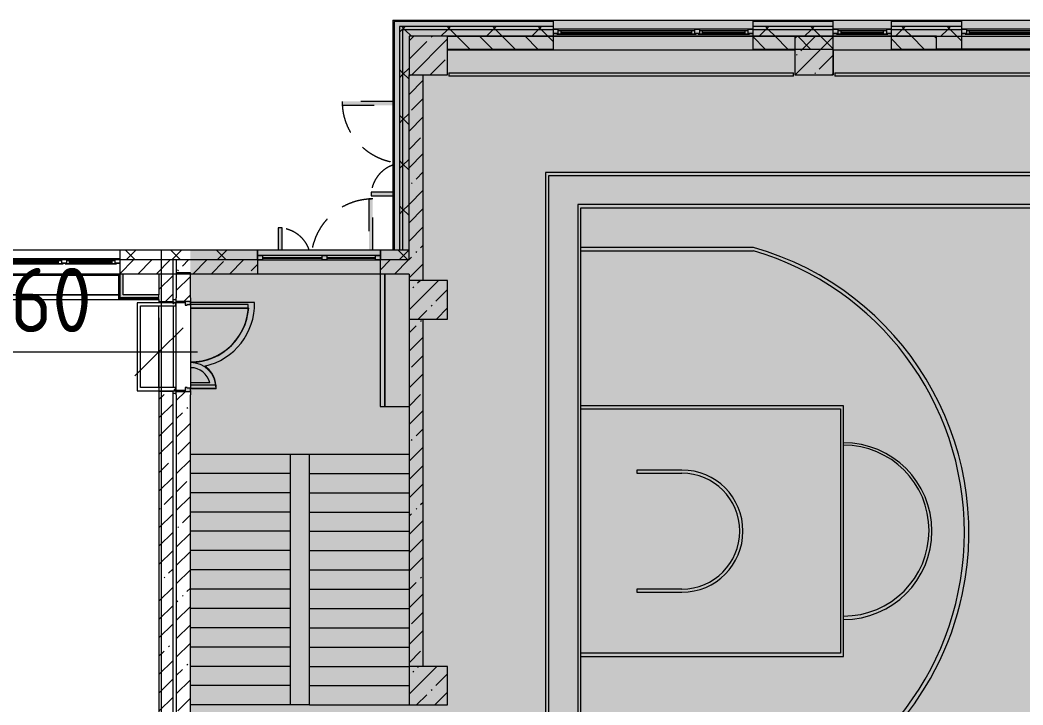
# Model space of a CAD drawing. Header units: millimetres. Extents: x -6228 to 201956, y -8553 to 30426.
# Drawn here: x 36109 to 51710, y 16700 to 27350 of the extents above; entities that cross this region are included whole.
import ezdxf

# ---------------------------------------------------------------- set-up
doc = ezdxf.new("R2010")
doc.units = ezdxf.units.MM
doc.linetypes.add('200_ШТРИХ__ш1_п0_6_', pattern=[800, 500, -300])
for name, color, linetype, lineweight in [('A-ANNO-DIMS', 7, 'Continuous', 9), ('A-ANNO-DIMS-500', 7, 'Continuous', 9), ('A-DETL-MBND-1', 7, '200_ШТРИХ__ш1_п0_6_', 9), ('A-GLAZ', 7, 'Continuous', 5), ('A-WALL', 7, 'Continuous', 5), ('A-WALL-1', 7, 'Continuous', 9), ('I-WALL', 7, 'Continuous', 5), ('S-COLS', 7, 'Continuous', 5), ('Оси', 7, 'Continuous', 9)]:
    doc.layers.add(name, color=color, linetype=linetype, lineweight=lineweight)
doc.layers.add('A-DETL-GENF-1', color=7, linetype='Continuous', lineweight=9, true_color=0xc0c0c0, transparency=0.4)
for name, color, linetype, lineweight, true_color in [('A-DOOR-2', 7, 'Continuous', 5, 0xe2e2e2), ('A-DOOR-3', 7, 'Continuous', 5, 0xb7b7b7), ('A-DOOR-FRAM-1', 7, 'Continuous', 5, 0xe2e2e2), ('A-DOOR-FRAM-2', 7, 'Continuous', 5, 0xaaaaaa), ('A-DOOR-FRAM-3', 7, 'Continuous', 5, 0xb7b7b7), ('A-FLOR-1', 7, 'Continuous', 5, 0xaaaaaa), ('A-FLOR-2', 7, 'Continuous', 5, 0xb7b7b7), ('A-GLAZ-1', 7, 'Continuous', 5, 0x737373), ('A-WALL-2', 7, 'Continuous', 9, 0x737373), ('A-WALL-3', 7, 'Continuous', 5, 0x737373), ('I-WALL-1', 7, 'Continuous', 5, 0xe7e7e7), ('I-WALL-2', 7, 'Continuous', 5, 0x737373), ('S-COLS-1', 7, 'Continuous', 5, 0x737373), ('S-STRS-1', 7, 'Continuous', 5, 0x737373)]:
    doc.layers.add(name, color=color, linetype=linetype, lineweight=lineweight, true_color=true_color)
doc.styles.add('ISOCPEUR', font='isocpeur.ttf', dxfattribs={"width": 0.9, "height": 1000})
doc.dimstyles.new('ISO-2_0_0_9К_Средний_округл2', dxfattribs={"dimscale": 304.8, "dimtxt": 995.981176, "dimasz": 2.46063, "dimexe": 1.968504, "dimexo": 0, "dimgap": 0, "dimtad": 1, "dimdec": 0, "dimrnd": 10, "dimzin": 0, "dimdsep": 46, "dimtxsty": 'ISOCPEUR', "dimblk1": 'OBLIQUE', "dimblk2": 'OBLIQUE', "dimsah": 1, "dimcen": 0.09, "dimdle": 1.968504, "dimazin": 0, "dimtfac": 1, "dimtdec": 4, "dimtix": 1, "dimtmove": 0, "dimatfit": 3, "dimfxl": 1, "dimtvp": 1, "dimtolj": 1, "dimtzin": 0, "dimarcsym": 2})
pattern_1 = [(45, (0, 0), (-285.123, 285.123), []), (45, (285.12, 0), (-285.123, 285.123), [504.031, -100.806, 16.764, -84.042])]
pattern_2 = [(45, (0, 0), (-353.5534, 353.5534), []), (135, (0, 0), (-353.5534, -353.5534), [])]
pattern_3 = [(45, (0, 0), (-530.33, 530.33), []), (135, (0, 0), (-530.33, -530.33), [])]

# ---------------------------------------------------------------- blocks, each defined once
blk = doc.blocks.new('BSC_Колонна _Прямоугольная - 600х600-V24-2_1_2_птичка копия 1')
at = {"layer": 'S-COLS'}
h = blk.add_hatch(dxfattribs=at)
h.set_pattern_fill('FP_38', color=256, style=0, pattern_type=2)
h.set_pattern_definition([(45, (-42460, -26800), (-285.123, 285.123), []), (45, (-42174.88, -26800), (-285.123, 285.123), [504.031, -100.806, 16.764, -84.042])])
h.paths.add_polyline_path([(-300, -300), (300, -300), (300, 300), (-300, 300), (-300, -38)])
at = {"layer": 'S-COLS-1'}
for p, q in [((300, 300), (-300, 300)), ((-300, 300), (-300, -300)), ((300, -300), (300, 300)), ((-300, -300), (300, -300))]:
    blk.add_line(p, q, dxfattribs=at)
blk = doc.blocks.new('BSC_Колонна _Прямоугольная - 600х600-V37-2_1_2_птичка копия 1')
at = {"layer": 'S-COLS'}
h = blk.add_hatch(dxfattribs=at)
h.set_pattern_fill('FP_50', color=256, style=0, pattern_type=2)
h.set_pattern_definition([(45, (-42460, -17000), (-285.123, 285.123), []), (45, (-42174.88, -17000), (-285.123, 285.123), [504.031, -100.806, 16.764, -84.042])])
h.paths.add_polyline_path([(-300, -300), (300, -300), (300, 300), (-300, 300)])
at = {"layer": 'S-COLS-1'}
for p, q in [((300, 300), (-300, 300)), ((-300, 300), (-300, -300)), ((300, -300), (300, 300)), ((-300, -300), (300, -300))]:
    blk.add_line(p, q, dxfattribs=at)
blk = doc.blocks.new('BSC_Колонна _Прямоугольная - 600х600-V38-2_1_2_птичка копия 1')
at = {"layer": 'S-COLS'}
h = blk.add_hatch(dxfattribs=at)
h.set_pattern_fill('FP_51', color=256, style=0, pattern_type=2)
h.set_pattern_definition([(45, (-42460, -23000), (-285.123, 285.123), []), (45, (-42174.88, -23000), (-285.123, 285.123), [504.031, -100.806, 16.764, -84.042])])
h.paths.add_polyline_path([(-300, -300), (300, -300), (300, 300), (-300, 300)])
at = {"layer": 'S-COLS-1'}
for p, q in [((300, 300), (-300, 300)), ((-300, 300), (-300, -300)), ((300, -300), (300, 300)), ((-300, -300), (300, -300))]:
    blk.add_line(p, q, dxfattribs=at)
blk = doc.blocks.new('120_Окно_СКБ_2Ст - 120_Окно_СКБ_2Ст 3100х2500 _мал_створка слева_ 2-19089248-2_1_2_птичка копия 1')
at = {"layer": 'A-GLAZ-1'}
for p, q in [((-1550, -75), (-1550, -5)), ((-1550, -5), (-1480, -5)), ((1550, -5), (-1550, -5)), ((-1480, -75), (-1550, -75)), ((-1550, -75), (-1500, -75)), ((-1480, -75), (-1500, -75)), ((-1500, -75), (-1500, -85)), ((-1500, -85), (670, -85)), ((670, -85), (-1500, -85)), ((-1480, -5), (-1480, -75)), ((650, -35), (-1480, -35)), ((-1480, -35), (-1480, -75)), ((-1430, -85), (-1430, -35)), ((-1430, -55), (600, -55)), ((600, -65), (-1430, -65)), ((600, -85), (600, -35)), ((650, -75), (650, -5)), ((650, -5), (720, -5)), ((650, -75), (650, -35)), ((720, -75), (650, -75)), ((670, -75), (650, -75)), ((670, -75), (700, -75)), ((670, -85), (670, -75)), ((720, -75), (700, -75)), ((700, -75), (700, -85)), ((700, -85), (1500, -85)), ((1500, -85), (700, -85)), ((720, -5), (720, -75)), ((1480, -35), (720, -35)), ((720, -35), (720, -75)), ((770, -85), (770, -35)), ((770, -55), (1430, -55)), ((1430, -65), (770, -65)), ((1430, -85), (1430, -35)), ((1480, -75), (1480, -5)), ((1480, -5), (1550, -5)), ((1480, -75), (1480, -35)), ((1550, -75), (1480, -75)), ((1500, -75), (1480, -75)), ((1500, -75), (1550, -75)), ((1500, -85), (1500, -75)), ((1550, -5), (1550, -75))]:
    blk.add_line(p, q, dxfattribs=at)
blk = doc.blocks.new('120_Окно_СКБ_1Ст - 120_Окно_СКБ_1Ст 900х2500_h_-19906774-2_1_2_птичка копия 1')
at = {"layer": 'A-GLAZ-1'}
for p, q in [((-450, -75), (-450, -5)), ((-450, -5), (-380, -5)), ((450, -5), (-450, -5)), ((-380, -75), (-450, -75)), ((-450, -75), (-400, -75)), ((-380, -75), (-400, -75)), ((-400, -75), (-400, -85)), ((-400, -85), (400, -85)), ((400, -85), (-400, -85)), ((-380, -5), (-380, -75)), ((380, -35), (-380, -35)), ((-380, -35), (-380, -75)), ((-330, -85), (-330, -35)), ((-330, -55), (330, -55)), ((330, -65), (-330, -65)), ((330, -85), (330, -35)), ((380, -75), (380, -5)), ((380, -5), (450, -5)), ((380, -75), (380, -35)), ((450, -75), (380, -75)), ((400, -75), (380, -75)), ((400, -75), (450, -75)), ((400, -85), (400, -75)), ((450, -5), (450, -75))]:
    blk.add_line(p, q, dxfattribs=at)
blk = doc.blocks.new('120_Окно_СКБ_2Ст - 120_Окно_СКБ_2Ст 3100х2500 _мал_створка слева_ 2-22446355-2_1_2_птичка копия 1')
at = {"layer": 'A-GLAZ'}
for p, q in [((-1550, -127), (-1550, -57)), ((-1550, -57), (-1480, -57)), ((1550, -57), (-1550, -57)), ((-1480, -127), (-1550, -127)), ((-1550, -127), (-1500, -127)), ((-1480, -127), (-1500, -127)), ((-1500, -127), (-1500, -137)), ((-1500, -137), (670, -137)), ((670, -137), (-1500, -137)), ((-1480, -57), (-1480, -127)), ((650, -87), (-1480, -87)), ((-1480, -87), (-1480, -127)), ((-1430, -137), (-1430, -87)), ((-1430, -107), (600, -107)), ((600, -117), (-1430, -117)), ((600, -137), (600, -87)), ((650, -127), (650, -57)), ((650, -57), (720, -57)), ((650, -127), (650, -87)), ((720, -127), (650, -127)), ((670, -127), (650, -127)), ((670, -127), (700, -127)), ((670, -137), (670, -127)), ((720, -127), (700, -127)), ((700, -127), (700, -137)), ((700, -137), (1500, -137)), ((1500, -137), (700, -137)), ((720, -57), (720, -127)), ((1480, -87), (720, -87)), ((720, -87), (720, -127)), ((770, -137), (770, -87)), ((770, -107), (1430, -107)), ((1430, -117), (770, -117)), ((1430, -137), (1430, -87)), ((1480, -127), (1480, -57)), ((1480, -57), (1550, -57)), ((1480, -127), (1480, -87)), ((1550, -127), (1480, -127)), ((1500, -127), (1480, -127)), ((1500, -127), (1550, -127)), ((1500, -137), (1500, -127)), ((1550, -57), (1550, -127))]:
    blk.add_line(p, q, dxfattribs=at)
blk = doc.blocks.new('120_Окно_СКБ_2Ст - 120_Окно_СКБ_2Ст 1900х2400 глухое-23537524-2_1_2_птичка копия 1')
at = {"layer": 'A-GLAZ-1'}
for p, q in [((-950, 5), (-950, 75)), ((-950, 75), (-880, 75)), ((950, 75), (-950, 75)), ((-880, 5), (-950, 5)), ((-950, 5), (950, 5)), ((-880, 75), (-880, 5)), ((-120, 45), (-880, 45)), ((-120, 35), (-880, 35)), ((-120, 5), (-120, 75)), ((-120, 75), (-50, 75)), ((-50, 5), (-120, 5)), ((-50, 75), (-50, 5)), ((880, 45), (-50, 45)), ((880, 35), (-50, 35)), ((880, 5), (880, 75)), ((880, 75), (950, 75)), ((950, 5), (880, 5)), ((950, 75), (950, 5))]:
    blk.add_line(p, q, dxfattribs=at)
blk = doc.blocks.new('110_Дверь_СКБ_2Ст_Наружная - ДН-1_л__ Двухстворчатая 1350 х3200 _ЛК_ в свету с верхним остеклением 2-22448815-2_1_2_птичка копия 1')
at = {"layer": 'A-DETL-MBND-1'}
for points in [[(755, 79), (755, 869), (695, 869), (695, 79)], [(-655, 79), (-655, 419), (-715, 419), (-715, 79)]]:
    blk.add_hatch(color=256, dxfattribs=at).paths.add_polyline_path(points)
for p, q in [((755, 869), (695, 869)), ((695, 869), (695, 79)), ((755, 79), (755, 869)), ((-715, 419), (-715, 79)), ((-655, 419), (-715, 419)), ((-655, 79), (-655, 419))]:
    blk.add_line(p, q, dxfattribs=at)
for centre, radius, start, end in [((755, -91), 960, 90, 169.7202), ((-715, -91), 510, 19.6305, 90)]:
    blk.add_arc(centre, radius, start, end, dxfattribs=at)
blk = doc.blocks.new('110_Дверь_СКБ_2Ст - Д-1 Лестничная клетка EIS60-V114-2_1_2_птичка копия 1')
at = {"layer": 'A-DOOR-2'}
for points in [[(-587.5, 575), (-587.5, 1010), (-637.5, 1010), (-637.5, 110), (-587.5, 110)], [(662.5, 510), (612.5, 510), (615.1, 110), (662.5, 110)], [(712.5, 30), (697.5, 30), (697.5, -110), (712.5, -110)]]:
    blk.add_hatch(color=256, dxfattribs=at).paths.add_polyline_path(points)
h = blk.add_hatch(color=256, dxfattribs=at)
h.paths.add_polyline_path([(712.5, 110), (662.5, 110), (662.5, 60), (652.5, 60), (652.5, 30), (712.5, 30)])
h.paths.add_polyline_path([(-627.5, 30), (-627.5, 60), (-637.5, 60), (-637.5, 110), (-687.5, 110), (-687.5, 30)])
at = {"layer": 'A-DOOR-FRAM-1'}
for points in [[(-672.5, 110), (-672.5, 118), (-742.5, 118), (-742.5, 110)], [(-672.5, 30), (-687.5, 30), (-687.5, -110), (-672.5, -110)], [(767.5, 110), (767.5, 118), (697.5, 118), (697.5, 110)], [(-672.5, -110), (-742.5, -110), (-742.5, -118), (-672.5, -118)], [(767.5, -118), (767.5, -110), (697.5, -110), (697.5, -118)]]:
    blk.add_hatch(color=256, dxfattribs=at).paths.add_polyline_path(points)
at = {"layer": 'A-DOOR-3'}
for p, q in [((-637.5, 1010), (-637.5, 110)), ((-587.5, 1010), (-637.5, 1010)), ((-587.5, 110), (-587.5, 1010)), ((662.5, 510), (612.5, 510)), ((612.5, 510), (612.5, 110)), ((662.5, 110), (662.5, 510)), ((-637.5, 110), (-587.5, 110)), ((612.5, 110), (662.5, 110))]:
    blk.add_line(p, q, dxfattribs=at)
for centre, radius, start, end in [((-637.5, 110), 900, 0, 90), ((662.5, 110), 400, 90, 180)]:
    blk.add_arc(centre, radius, start, end, dxfattribs=at)
at = {"layer": 'A-DOOR-FRAM-2'}
for p, q in [((-687.5, 110), (-687.5, 30)), ((-687.5, 30), (-627.5, 30)), ((-672.5, 30), (-687.5, 30)), ((-687.5, 30), (-687.5, -110)), ((-672.5, -110), (-672.5, 30)), ((-637.5, 60), (-637.5, 110)), ((-627.5, 60), (-637.5, 60)), ((-627.5, 30), (-627.5, 60)), ((662.5, 60), (652.5, 60)), ((652.5, 60), (652.5, 30)), ((652.5, 30), (712.5, 30)), ((662.5, 110), (662.5, 60)), ((712.5, 30), (697.5, 30)), ((697.5, 30), (697.5, -110)), ((712.5, 30), (712.5, 110)), ((712.5, -110), (712.5, 30)), ((-672.5, -110), (-742.5, -110)), ((-742.5, -110), (-742.5, -118)), ((-742.5, -118), (-672.5, -118)), ((-687.5, -110), (-672.5, -110)), ((-672.5, -118), (-672.5, -110)), ((697.5, -110), (712.5, -110)), ((767.5, -110), (697.5, -110)), ((697.5, -110), (697.5, -118)), ((697.5, -118), (767.5, -118)), ((767.5, -118), (767.5, -110))]:
    blk.add_line(p, q, dxfattribs=at)
at = {"layer": 'A-DOOR-FRAM-3'}
for p, q in [((-672.5, 118), (-742.5, 118)), ((-742.5, 118), (-742.5, 110)), ((-742.5, 110), (-672.5, 110)), ((-637.5, 110), (-687.5, 110)), ((-672.5, 110), (-672.5, 118)), ((712.5, 110), (662.5, 110)), ((767.5, 118), (697.5, 118)), ((697.5, 118), (697.5, 110)), ((697.5, 110), (767.5, 110)), ((767.5, 110), (767.5, 118))]:
    blk.add_line(p, q, dxfattribs=at)
blk = doc.blocks.new('110_Дверь_СКБ_2Ст_Наружная - ДН-1_л__ Двухстворчатая 1350 х3200 _ЛК_ в свету с верхним остеклением EI30-23529464-2_1_2_птичка копия 1')
at = {"layer": 'A-DETL-MBND-1'}
for points in [[(694.5, 915), (694.5, 125), (754.5, 125), (754.5, 915)], [(-715.5, 125), (-655.5, 125), (-655.5, 465), (-715.5, 465)]]:
    blk.add_hatch(color=256, dxfattribs=at).paths.add_polyline_path(points)
for p, q in [((754.5, 915), (694.5, 915)), ((694.5, 915), (694.5, 125)), ((754.5, 125), (754.5, 915)), ((-715.5, 465), (-715.5, 125)), ((-655.5, 465), (-715.5, 465)), ((-655.5, 125), (-655.5, 465))]:
    blk.add_line(p, q, dxfattribs=at)
for centre, radius, start, end in [((754.5, -45), 960, 90, 169.73704), ((-715.5, -45), 510, 19.59844, 90)]:
    blk.add_arc(centre, radius, start, end, dxfattribs=at)
blk = doc.blocks.new('Зашивка приборов отопления22 - Зашивка приборов отопления-33321747-2_1_2_птичка копия 1')
at = {"layer": 'A-WALL'}
for p, q in [((37288, 26888), (34188, 26888)), ((34188, 26567), (37268, 26567)), ((37268, 26567), (34188, 26567)), ((34188, 26492), (37268, 26492))]:
    blk.add_line(p, q, dxfattribs=at)
blk = doc.blocks.new('Зашивка приборов отопления28 - Зашивка приборов отопления-33322877-2_1_2_птичка копия 1')
at = {"layer": 'A-WALL-3'}
for p, q in [((75401, 486), (73341, 486)), ((73341, 486), (73341, 411)), ((73341, 411), (73341, 36)), ((75401, 411), (73341, 411)), ((73341, 411), (73341, 36)), ((73341, 411), (75401, 411))]:
    blk.add_line(p, q, dxfattribs=at)
blk = doc.blocks.new('DIMBLOCK1-2_1_2_птичка копия 1')
at = {"layer": 'A-ANNO-DIMS-500'}
for p, q in [((38270, 22721), (38270, 21591)), ((38270, 22191), (38270, 22721)), ((33610, 22600), (33610, 21591)), ((33610, 22191), (33610, 22600)), ((33010, 22191), (38870, 22191))]:
    blk.add_line(p, q, dxfattribs=at)
at = {"layer": 'A-ANNO-DIMS-500', "lineweight": 20}
for p, q in [((33610, 22191), (33985, 22566)), ((38270, 22191), (38645, 22566)), ((33610, 22191), (33235, 21816)), ((38270, 22191), (37895, 21816))]:
    blk.add_line(p, q, dxfattribs=at)
at = {"layer": 'A-ANNO-DIMS-500', "color": 0, "insert": (34628, 23497), "char_height": 1000, "width": 3148.83, "attachment_point": 1, "line_spacing_factor": 1.149209, "style": 'ISOCPEUR'}
blk.add_mtext('4660', dxfattribs=at)
blk = doc.blocks.new('_Oblique')
at = {"color": 0, "linetype": 'ByBlock', "lineweight": -2}
blk.add_line((-0.5, -0.5), (0.5, 0.5), dxfattribs=at)

msp = doc.modelspace()

# ---------------------------------------------------------------- hatches: boundary and pattern name
at = {"layer": 'A-DETL-GENF-1'}
msp.add_hatch(color=256, dxfattribs=at).paths.add_polyline_path([(75860, -280), (75860, 3300), (84860, 3300), (84860, 27350), (41910, 27350), (41910, 23778), (38760, 23778), (38760, -280), (75659.7, -280)])
at = {"layer": 'A-WALL'}
h = msp.add_hatch(dxfattribs=at)
h.set_pattern_fill('FP_20', color=256, style=0, pattern_type=2)
h.set_pattern_definition(pattern_2)
h.paths.add_polyline_path([(80864.6, 27200), (84860, 27200), (84860, 27250), (80350, 27250), (80350, 27200), (80430.9, 27200)])
h.paths.add_polyline_path([(76527.2, 27200), (77850, 27200), (77850, 27250), (76340, 27250), (76340, 27200)])
h.paths.add_polyline_path([(67852.2, 27200), (67960, 27200), (67960, 27250), (66160, 27250), (66160, 27200), (66984.7, 27200)])
h.paths.add_polyline_path([(68860, 27200), (74240, 27200), (74240, 27250), (68860, 27250)])
h.paths.add_polyline_path([(64180, 27200), (65260, 27200), (65260, 27250), (64180, 27250)])
h.paths.add_polyline_path([(54839.8, 27200), (55009.9, 27200), (55009.9, 27250), (53860.2, 27250), (53860.2, 27200), (53972.4, 27200)])
h.paths.add_polyline_path([(55909.9, 27200), (57160, 27200), (57160, 27250), (55909.9, 27250)])
h.paths.add_polyline_path([(50502.4, 27200), (50760.2, 27200), (50760.2, 27250), (49660.3, 27250), (49660.3, 27200)])
h.paths.add_polyline_path([(59860, 27200), (61040, 27200), (61040, 27250), (59860, 27250)])
h.paths.add_polyline_path([(44407, 27200), (44407, 27250), (42010, 27250), (42010, 27200), (42695, 27200)])
h.paths.add_polyline_path([(48760.3, 27200), (48760.3, 27250), (47507, 27250), (47507, 27200), (47899.9, 27200)])
h = msp.add_hatch(dxfattribs=at)
h.set_pattern_fill('FP_20', color=256, style=0, pattern_type=2)
h.set_pattern_definition(pattern_2)
h.paths.add_polyline_path([(42010, 23770), (42060, 23770), (42060, 27200), (42010, 27200), (42010, 23778)])
h = msp.add_hatch(dxfattribs=at)
h.set_pattern_fill('FP_20', color=256, style=0, pattern_type=2)
h.set_pattern_definition(pattern_2)
h.paths.add_polyline_path([(84766.4, 27100), (84860, 27100), (84860, 27200), (80350, 27200), (80350, 27100), (84334.6, 27100)])
h.paths.add_polyline_path([(67852.2, 27100), (67960, 27100), (67960, 27200), (66160, 27200), (66160, 27100), (66984.7, 27100)])
h.paths.add_polyline_path([(65260, 27100), (65260, 27200), (64180, 27200), (64180, 27100), (65249.8, 27100)])
h.paths.add_polyline_path([(70310, 27100), (74240, 27100), (74240, 27200), (68860, 27200), (68860, 27100)])
h.paths.add_polyline_path([(77850, 27100), (77850, 27200), (76340, 27200), (76340, 27100), (77394.6, 27100)])
h.paths.add_polyline_path([(60044.8, 27100), (61040, 27100), (61040, 27200), (59860, 27200), (59860, 27100)])
h.paths.add_polyline_path([(57008.6, 27100), (57160, 27100), (57160, 27200), (55909.9, 27200), (55909.9, 27100), (56574.8, 27100)])
h.paths.add_polyline_path([(54839.8, 27100), (55009.9, 27100), (55009.9, 27200), (53860.2, 27200), (53860.2, 27100), (53972.4, 27100)])
h.paths.add_polyline_path([(50502.4, 27100), (50760.2, 27100), (50760.2, 27200), (49660.3, 27200), (49660.3, 27100), (50364.8, 27100)])
h.paths.add_polyline_path([(47899.9, 27100), (48760.3, 27100), (48760.3, 27200), (47507, 27200), (47507, 27100)])
h.paths.add_polyline_path([(44407, 27100), (44407, 27200), (42060, 27200), (42060, 27100), (42760, 27100)])
h = msp.add_hatch(dxfattribs=at)
h.set_pattern_fill('FP_20', color=256, style=0, pattern_type=2)
h.set_pattern_definition(pattern_2)
h.paths.add_polyline_path([(42160, 23770), (42160, 27100), (42060, 27100), (42060, 23770)])
h = msp.add_hatch(dxfattribs=at)
h.set_pattern_fill('FP_30', color=256, style=0, pattern_type=2)
h.set_pattern_definition([(135, (0, 0), (-176.7767, -176.7767), [])])
h.paths.add_polyline_path([(48760.3, 26900), (48760.3, 27100), (47507, 27100), (47507, 26900), (47899.9, 26900)])
h.paths.add_polyline_path([(50364.8, 26900), (50364.8, 27100), (49660.3, 27100), (49660.3, 26900)])
h.paths.add_polyline_path([(44407, 26900), (44407, 27100), (42760, 27100), (42760, 26900)])
h = msp.add_hatch(dxfattribs=at)
h.set_pattern_fill('FP_20', color=256, style=0, pattern_type=2)
h.set_pattern_definition(pattern_2)
h.paths.add_polyline_path([(38357.5, 23620), (38760, 23620), (38760, 23770), (37660, 23770), (37660, 23620)])
h.paths.add_polyline_path([(33840, 23620), (34560, 23620), (34560, 23770), (33840, 23770)])
h = msp.add_hatch(dxfattribs=at)
h.set_pattern_fill('FP_20', color=256, style=0, pattern_type=2)
h.set_pattern_definition(pattern_2)
h.paths.add_polyline_path([(41827.5, 23620), (42160, 23620), (42160, 23770), (41718, 23770), (41718, 23620)])
h.paths.add_polyline_path([(39225, 23620), (39802, 23620), (39802, 23770), (38760, 23770), (38760, 23620)])
at = {"layer": 'I-WALL'}
h = msp.add_hatch(dxfattribs=at)
h.set_pattern_fill('FP_31', color=256, style=0, pattern_type=2)
h.set_pattern_definition([(135, (0, 0), (-353.5534, -353.5534), [])])
h.paths.add_polyline_path([(84200, 26900), (84200, 27100), (81150, 27100), (81150, 26900), (84100.7, 26900)])
h.paths.add_polyline_path([(80650, 26900), (80650, 27100), (80350, 27100), (80350, 26900), (80430.9, 26900)])
h.paths.add_polyline_path([(67852.2, 26900), (67960, 26900), (67960, 27100), (66760, 27100), (66760, 26900), (66984.7, 26900)])
h.paths.add_polyline_path([(70310, 26900), (70310, 27100), (68860, 27100), (68860, 26900)])
h.paths.add_polyline_path([(70810, 26900), (73540, 26900), (73540, 27100), (70810, 27100)])
h.paths.add_polyline_path([(74240, 26900), (74240, 27100), (74040, 27100), (74040, 26900)])
h.paths.add_polyline_path([(77850, 26900), (77850, 27100), (77250, 27100), (77250, 26900), (77670, 26900)])
h.paths.add_polyline_path([(76340, 26900), (76750, 26900), (76750, 27100), (76340, 27100)])
h.paths.add_polyline_path([(56574.8, 26900), (57160, 26900), (57160, 27100), (55909.9, 27100), (55909.9, 26900)])
h.paths.add_polyline_path([(54839.8, 26900), (55009.9, 26900), (55009.9, 27100), (53860.2, 27100), (53860.2, 26900), (53972.4, 26900)])
h.paths.add_polyline_path([(65249.8, 26900), (65260, 26900), (65260, 27100), (64160, 27100), (64160, 26900), (64464.8, 26900)])
h.paths.add_polyline_path([(59860, 26900), (61060, 26900), (61060, 27100), (59860, 27100)])
h.paths.add_polyline_path([(50364.8, 26900), (50760.2, 26900), (50760.2, 27100), (50364.8, 27100)])
h = msp.add_hatch(dxfattribs=at)
h.set_pattern_fill('FP_28', color=256, style=0, pattern_type=2)
h.set_pattern_definition(pattern_1)
h.paths.add_polyline_path([(42380, 23300), (42380, 26500), (42160, 26500), (42160, 23300)])
h = msp.add_hatch(dxfattribs=at)
h.set_pattern_fill('FP_28', color=256, style=0, pattern_type=2)
h.set_pattern_definition(pattern_1)
h.paths.add_polyline_path([(34020, 23400), (34560, 23400), (34560, 23620), (33610, 23620), (33610, 23400)])
h.paths.add_polyline_path([(38357.5, 23400), (38490, 23400), (38490, 23620), (37660, 23620), (37660, 23400)])
h = msp.add_hatch(dxfattribs=at)
h.set_pattern_fill('FP_28', color=256, style=0, pattern_type=2)
h.set_pattern_definition(pattern_1)
h.paths.add_polyline_path([(38540, 23400), (38760, 23400), (38760, 23620), (38540, 23620)])
h = msp.add_hatch(dxfattribs=at)
h.set_pattern_fill('FP_28', color=256, style=0, pattern_type=2)
h.set_pattern_definition(pattern_1)
h.paths.add_polyline_path([(39225, 23400), (39810, 23400), (39805, 23620), (38760, 23620), (38760, 23400)])
h.paths.add_polyline_path([(42160, 23400), (42160, 23620), (41710, 23620), (41710, 23400), (41910, 23400)])
h = msp.add_hatch(dxfattribs=at)
h.set_pattern_fill('FP_28', color=256, style=0, pattern_type=2)
h.set_pattern_definition(pattern_1)
h.paths.add_polyline_path([(38760, 10450), (38760, 12125), (38540, 12125), (38540, 10450)])
h.paths.add_polyline_path([(38540, 13525), (38760, 13525), (38760, 21575), (38540, 21575), (38540, 13580)])
h.paths.add_polyline_path([(38680, 22975), (38760, 22975), (38760, 23420.3), (38540, 23420.3), (38540, 22975)])
h = msp.add_hatch(dxfattribs=at)
h.set_pattern_fill('FP_28', color=256, style=0, pattern_type=2)
h.set_pattern_definition(pattern_1)
h.paths.add_polyline_path([(38270, 11200), (38490, 11200), (38490, 12125), (38270, 12125), (38270, 12058.3)])
h.paths.add_polyline_path([(38270, 13525), (38490, 13525), (38490, 21575), (38270, 21575), (38270, 14320.5)])
h.paths.add_polyline_path([(38357.5, 22975), (38490, 22975), (38490, 23400), (38270, 23400), (38270, 22975)])
h = msp.add_hatch(dxfattribs=at)
h.set_pattern_fill('FP_132', color=256, style=0, pattern_type=2)
h.set_pattern_definition(pattern_3)
h.paths.add_polyline_path([(38270, 23004), (38270, 23016.5), (37652.5, 23016.5), (37652.5, 23004), (37715, 23004)])
h = msp.add_hatch(dxfattribs=at)
h.set_pattern_fill('FP_132', color=256, style=0, pattern_type=2)
h.set_pattern_definition(pattern_3)
h.paths.add_polyline_path([(38270, 23016.5), (38270, 23029), (37665, 23029), (37665, 23016.5), (37715, 23016.5)])
h = msp.add_hatch(dxfattribs=at)
h.set_pattern_fill('FP_28', color=256, style=0, pattern_type=2)
h.set_pattern_definition(pattern_1)
h.paths.add_polyline_path([(42380, 17300), (42380, 22700), (42160, 22700), (42160, 17300)])
at = {"layer": 'I-WALL-1'}
for points in [[(37665, 23029), (37715, 23029), (37715, 23399), (37665, 23399), (37665, 23369)], [(38270, 23029), (38270, 23079), (37715, 23079), (37715, 23029)]]:
    msp.add_hatch(color=256, dxfattribs=at).paths.add_polyline_path(points)
at = {"layer": 'S-COLS'}
h = msp.add_hatch(dxfattribs=at)
h.set_pattern_fill('FP_28', color=256, style=0, pattern_type=2)
h.set_pattern_definition(pattern_1)
h.paths.add_polyline_path([(48760, 26500), (48760, 27100), (48160, 27100), (48160, 26500)])

# ---------------------------------------------------------------- linework, layer by layer
at = {"layer": 'A-DETL-MBND-1'}
msp.add_line((38540, 23619.7), (38490, 23619.7), dxfattribs=at)
at = {"layer": 'A-FLOR-1'}
for p, q in [((37640, 23380), (34560, 23380)), ((38540, 23400), (38490, 23400)), ((34560, 23079), (37640, 23079)), ((38250, 23003), (37640, 23003)), ((38485, 22954.3), (37933.4, 22954.3)), ((37933.4, 22954.3), (37933.4, 21584.5)), ((38250, 23000), (38250, 23003)), ((38270, 23000), (38250, 23000)), ((38532, 23000), (38490, 23000)), ((38533.4, 22954.3), (38505, 22954.3)), ((38533.4, 22904.3), (38533.4, 22954.3)), ((37983.4, 21634.5), (37983.4, 22904.3)), ((37983.4, 22904.3), (38533.4, 22904.3)), ((37933.4, 21584.5), (38532, 21584.5)), ((38533.4, 21634.5), (37983.4, 21634.5)), ((38489.3, 21550), (38532, 21550)), ((38533.4, 21590), (38533.4, 21634.5))]:
    msp.add_line(p, q, dxfattribs=at)
at = {"layer": 'A-FLOR-2'}
for p, q in [((42780, 26880), (42760, 26880)), ((48760.3, 26880), (48760.3, 26500)), ((64640, 24981.3), (44283.6, 24981.3)), ((44283.6, 24981.3), (44283.6, 13824.4)), ((44333.6, 13874.4), (44333.6, 24931.3)), ((44333.6, 24931.3), (64590, 24931.3)), ((64140, 24481.3), (44783.6, 24481.3)), ((44783.6, 24481.3), (44783.6, 14324.4)), ((44833.6, 14374.4), (44833.6, 24431.3)), ((44833.6, 24431.3), (54436.8, 24431.3)), ((47519.7, 23812.8), (44830, 23812.8)), ((44830, 23812.8), (44830, 23762.8)), ((44830, 23762.8), (47519.7, 23762.8)), ((39758.2, 22959.2), (38763.4, 22959.2)), ((38763.4, 22959.2), (38763.4, 22925)), ((38763.4, 22869.2), (39665.7, 22869.2)), ((38763.4, 22034.2), (38763.4, 21944.2)), ((39060.5, 21708.1), (38763.4, 21708.1)), ((38763.4, 21708.1), (38763.4, 21675)), ((38763.4, 21625), (38763.4, 21618.1)), ((38763.4, 21618.1), (39157.8, 21618.1)), ((48919.7, 21352.8), (44830, 21352.8)), ((44830, 21352.8), (44830, 21302.8)), ((44830, 21302.8), (48869.7, 21302.8)), ((48869.7, 21302.8), (48869.7, 17502.8)), ((48919.7, 17452.8), (48919.7, 21352.8)), ((45705, 20352.8), (45705, 20302.8)), ((46405, 20352.8), (45705, 20352.8)), ((45705, 20302.8), (46405, 20302.8)), ((46405, 18502.8), (45705, 18502.8)), ((45705, 18502.8), (45705, 18452.8)), ((45705, 18452.8), (46405, 18452.8)), ((48869.7, 17502.8), (44830, 17502.8)), ((44830, 17502.8), (44830, 17452.8)), ((44830, 17452.8), (48919.7, 17452.8))]:
    msp.add_line(p, q, dxfattribs=at)
for centre, radius, start, end in [((46265, 19382.8), 4604.2, 348.13013, 74.18669), ((46235.5, 19382.8), 4564.4, 286.34112, 73.65888), ((38763.4, 22939.2), 995, 282.67054, 1.1511), ((38763.4, 22939.2), 905, 270, 355.56313), ((38763.4, 21639.2), 305, 13.0427, 90), ((38763.4, 21639.2), 395, 5.20117, 56.45952), ((38763.4, 21639.2), 395, 356.92799, 357.93552), ((48919.7, 19402.8), 1375, 270, 90), ((48919.7, 19411.7), 1330, 270, 90), ((46405, 19402.8), 950, 270, 90), ((46405, 19402.8), 900, 270, 90), ((46265, 19382.8), 4604.2, 285.81331, 348.1026)]:
    msp.add_arc(centre, radius, start, end, dxfattribs=at)
at = {"layer": 'A-WALL'}
for p, q in [((33860, 23778), (38760, 23778)), ((37660, 23778), (37660, 23620)), ((38540, 23620), (33840, 23620)), ((38485, 22965), (38485, 22945)), ((38505, 22965), (38485, 22965)), ((38485, 22945), (38505, 22945)), ((38505, 22945), (38505, 22965)), ((38525, 21605), (38505, 21605)), ((38505, 21605), (38505, 21585)), ((38505, 21585), (38525, 21585)), ((38525, 21585), (38525, 21605))]:
    msp.add_line(p, q, dxfattribs=at)
at = {"layer": 'A-WALL-1'}
for p, q in [((39805, 23773), (37660, 23773)), ((39802, 23770), (37660, 23770)), ((38490, 23620), (37660, 23620)), ((37652.5, 23016.5), (37652.5, 23399)), ((37665, 23029), (37665, 23399)), ((38270, 23016.5), (37652.5, 23016.5)), ((38270, 23029), (37665, 23029)), ((38270, 23004), (38270, 23079))]:
    msp.add_line(p, q, dxfattribs=at)
at = {"layer": 'A-WALL-2'}
for p, q in [((41930, 27330), (41930, 23779.7)), ((44407, 27330), (41930, 27330)), ((48760.3, 27330), (47507, 27330)), ((50760.2, 27330), (49660.3, 27330)), ((42010, 27250), (42010, 23770)), ((44407, 27250), (42010, 27250)), ((42060, 27200), (42060, 23770)), ((44407, 27200), (42060, 27200)), ((48760.3, 27250), (47507, 27250)), ((48760.3, 27200), (47507, 27200)), ((50760.2, 27250), (49660.3, 27250)), ((50760.2, 27200), (49660.3, 27200)), ((44407, 27100), (42760, 27100)), ((42760, 27100), (44407, 27100)), ((48760.3, 27100), (47507, 27100)), ((47507, 27100), (48760.3, 27100)), ((50364.8, 27100), (49660.3, 27100)), ((49660.3, 27100), (50760.2, 27100)), ((50364.8, 26900), (50364.8, 27100)), ((39802, 23620), (39802, 23770)), ((39805, 23620), (39805, 23773)), ((41715, 23773), (41715, 23620)), ((41930, 23773), (41715, 23773)), ((41718, 23770), (41718, 23620)), ((42160, 23770), (41718, 23770)), ((41910, 23778), (41930, 23778)), ((41930, 23778), (41930, 23770)), ((39810, 23620), (38540, 23620)), ((42160, 23620), (41710, 23620))]:
    msp.add_line(p, q, dxfattribs=at)
at = {"layer": 'A-WALL-3'}
for p, q in [((41910, 27350), (41910, 23778)), ((41910, 27350), (55909.9, 27350)), ((44407, 27100), (44407, 27350)), ((47507, 27350), (47507, 27100)), ((48760.3, 27100), (48760.3, 27350)), ((49660.3, 27350), (49660.3, 27100)), ((50760.2, 27100), (50760.2, 27350)), ((44407, 26900), (44407, 27100)), ((47507, 27100), (44407, 27100)), ((47507, 27100), (47507, 26900)), ((48760.3, 26900), (48760.3, 27100)), ((49660.3, 27100), (48760.3, 27100)), ((49660.3, 27100), (49660.3, 26900)), ((42760, 26900), (44407, 26900)), ((47507, 26900), (48760.3, 26900)), ((49660.3, 26900), (50364.8, 26900)), ((42160, 23620), (42160, 26500)), ((38760, 23778), (41910, 23778)), ((39810, 23620), (39810, 23778)), ((41710, 23778), (41710, 23620))]:
    msp.add_line(p, q, dxfattribs=at)
at = {"layer": 'I-WALL'}
for p, q in [((37660, 23620), (37660, 23400)), ((38490, 22965), (38490, 23620)), ((38540, 23620), (38540, 23030)), ((38760, 23420.3), (38540, 23420.3)), ((38490, 23400), (33610, 23400)), ((37640, 23399), (37640, 23004)), ((37715, 23399), (37640, 23399)), ((37715, 23079), (37715, 23399)), ((38270, 23400), (38270, 23079)), ((37640, 23004), (38270, 23004)), ((38270, 23079), (37715, 23079)), ((38270, 23004), (38270, 22954.3)), ((38270, 22975), (38490, 22975)), ((38540, 21590), (38540, 22960)), ((38270, 21634.5), (38270, 22904.3)), ((38490, 22904.3), (38490, 21634.5)), ((38270, 21584.5), (38270, 13518)), ((38490, 21575), (38270, 21575)), ((38490, 11200), (38490, 21584.5)), ((38540, 21520), (38540, 13580))]:
    msp.add_line(p, q, dxfattribs=at)
at = {"layer": 'I-WALL-2'}
for p, q in [((44407, 27100), (47507, 27100)), ((48760.3, 27100), (49660.3, 27100)), ((50760.2, 26900), (50760.2, 27100)), ((50760.2, 27100), (53860.2, 27100)), ((42780, 26900), (42780, 26880)), ((48160, 26880), (42780, 26880)), ((54160, 26880), (48760, 26880)), ((66160, 26900), (50364.8, 26900)), ((42781, 26530), (48140, 26530)), ((42781, 26530), (42781, 26480)), ((48140, 26480), (48140, 26530)), ((48781.3, 26529), (54139, 26529)), ((48781.3, 26529), (48781.3, 26479)), ((42380, 23300), (42380, 26500)), ((48140, 26480), (42781, 26480)), ((54139, 26479), (48781.3, 26479)), ((39810, 23400), (39810, 23620)), ((41710, 23620), (41710, 23400)), ((38760, 23030), (38760, 23420.3)), ((42160, 23400), (38540, 23400)), ((42160, 23400), (42160, 23300)), ((38760, 22875), (38760, 21675)), ((42160, 22700), (42160, 17300)), ((42380, 17300), (42380, 22700)), ((38760, 15200), (38760, 21520))]:
    msp.add_line(p, q, dxfattribs=at)
at = {"layer": 'S-COLS-1'}
for p, q in [((48760, 27100), (48160, 27100)), ((48160, 27100), (48160, 26500)), ((48760, 26500), (48760, 27100)), ((48160, 26500), (48760, 26500))]:
    msp.add_line(p, q, dxfattribs=at)
at = {"layer": 'S-STRS-1'}
for p, q in [((38760, 22875), (38760, 21675)), ((38760, 20600), (40610, 20600)), ((40310, 20600), (40310, 20300)), ((40610, 20600), (42160, 20600)), ((40610, 20300), (40610, 20600)), ((40610, 20600), (42160, 20600)), ((40310, 20300), (38760, 20300)), ((40310, 20300), (38760, 20300)), ((40310, 20300), (40310, 20000)), ((40610, 20000), (40610, 20300)), ((40610, 20300), (42160, 20300)), ((40610, 20300), (42160, 20300)), ((40310, 20000), (38760, 20000)), ((40310, 20000), (38760, 20000)), ((40310, 20000), (40310, 19700)), ((40610, 19700), (40610, 20000)), ((40610, 20000), (42160, 20000)), ((40610, 20000), (42160, 20000)), ((40310, 19700), (38760, 19700)), ((40310, 19700), (38760, 19700)), ((40310, 19700), (40310, 19400)), ((40610, 19400), (40610, 19700)), ((40610, 19700), (42160, 19700)), ((40610, 19700), (42160, 19700)), ((40310, 19400), (38760, 19400)), ((40310, 19400), (38760, 19400)), ((40310, 19400), (40310, 19100)), ((40610, 19100), (40610, 19400)), ((40610, 19400), (42160, 19400)), ((40610, 19400), (42160, 19400)), ((40310, 19100), (38760, 19100)), ((40310, 19100), (38760, 19100)), ((40310, 19100), (40310, 18800)), ((40610, 18800), (40610, 19100)), ((40610, 19100), (42160, 19100)), ((40610, 19100), (42160, 19100)), ((40310, 18800), (38760, 18800)), ((40310, 18800), (38760, 18800)), ((40310, 18800), (40310, 18500)), ((40610, 18500), (40610, 18800)), ((40610, 18800), (42160, 18800)), ((40610, 18800), (42160, 18800)), ((40310, 18500), (38760, 18500)), ((40310, 18500), (38760, 18500)), ((40310, 18500), (40310, 18200)), ((40610, 18200), (40610, 18500)), ((40610, 18500), (42160, 18500)), ((40610, 18500), (42160, 18500)), ((40310, 18200), (38760, 18200)), ((40310, 18200), (38760, 18200)), ((40310, 18200), (40310, 17900)), ((40610, 17900), (40610, 18200)), ((40610, 18200), (42160, 18200)), ((40610, 18200), (42160, 18200)), ((40310, 17900), (38760, 17900)), ((40310, 17900), (38760, 17900)), ((40310, 17900), (40310, 17600)), ((40610, 17600), (40610, 17900)), ((40610, 17900), (42160, 17900)), ((40610, 17900), (42160, 17900)), ((40310, 17600), (38760, 17600)), ((40310, 17600), (38760, 17600)), ((40310, 17600), (40310, 17300)), ((40610, 17300), (40610, 17600)), ((40610, 17600), (42160, 17600)), ((40610, 17600), (42160, 17600)), ((40310, 17300), (38760, 17300)), ((40310, 17300), (38760, 17300)), ((40310, 17300), (40310, 17000)), ((40610, 17000), (40610, 17300)), ((40610, 17300), (42160, 17300)), ((40610, 17300), (42160, 17300)), ((40310, 17000), (38760, 17000)), ((40310, 17000), (38760, 17000)), ((40310, 17000), (40310, 16700)), ((40610, 16700), (40610, 17000)), ((40610, 17000), (42160, 17000)), ((40610, 17000), (42160, 17000)), ((40310, 16700), (38760, 16700)), ((40310, 16700), (38760, 16700)), ((40610, 16700), (40310, 16700)), ((40610, 16700), (42160, 16700)), ((40610, 16700), (42160, 16700))]:
    msp.add_line(p, q, dxfattribs=at)
at = {"layer": 'Оси'}
msp.add_line((38310, 11277.7), (38310, 23777.7), dxfattribs=at)

# ---------------------------------------------------------------- block references
at = {"layer": 'A-DETL-MBND-1', "rotation": 89.9999999999999}
msp.add_blockref('110_Дверь_СКБ_2Ст_Наружная - ДН-1_л__ Двухстворчатая 1350 х3200 _ЛК_ в свету с верхним остеклением EI30-23529464-2_1_2_птичка копия 1', (42035, 25330.5), dxfattribs=at)
at = {"layer": 'A-DETL-MBND-1'}
msp.add_blockref('110_Дверь_СКБ_2Ст_Наружная - ДН-1_л__ Двухстворчатая 1350 х3200 _ЛК_ в свету с верхним остеклением 2-22448815-2_1_2_птичка копия 1', (40840.5, 23698.7), dxfattribs=at)
at = {"layer": 'A-DOOR-3', "rotation": 269.9999999999999}
msp.add_blockref('110_Дверь_СКБ_2Ст - Д-1 Лестничная клетка EIS60-V114-2_1_2_птичка копия 1', (38650, 22287.5), dxfattribs=at)
at = {"layer": 'A-GLAZ'}
msp.add_blockref('120_Окно_СКБ_2Ст - 120_Окно_СКБ_2Ст 3100х2500 _мал_створка слева_ 2-22446355-2_1_2_птичка копия 1', (36110, 23695), dxfattribs=at)
at = {"layer": 'A-GLAZ-1'}
for name, p in [('120_Окно_СКБ_2Ст - 120_Окно_СКБ_2Ст 3100х2500 _мал_створка слева_ 2-19089248-2_1_2_птичка копия 1', (45957, 27215)), ('120_Окно_СКБ_1Ст - 120_Окно_СКБ_1Ст 900х2500_h_-19906774-2_1_2_птичка копия 1', (49210.3, 27215)), ('120_Окно_СКБ_2Ст - 120_Окно_СКБ_2Ст 3100х2500 _мал_створка слева_ 2-19089248-2_1_2_птичка копия 1', (52310.2, 27215))]:
    msp.add_blockref(name, p, dxfattribs=at)
at = {"layer": 'A-GLAZ-1', "rotation": 180}
msp.add_blockref('120_Окно_СКБ_2Ст - 120_Окно_СКБ_2Ст 1900х2400 глухое-23537524-2_1_2_птичка копия 1', (40760, 23695), dxfattribs=at)
at = {"layer": 'A-WALL'}
msp.add_blockref('Зашивка приборов отопления22 - Зашивка приборов отопления-33321747-2_1_2_птичка копия 1', (372.2, -3488.4), dxfattribs=at)
at = {"layer": 'A-WALL-3', "rotation": 89.9999999999998}
msp.add_blockref('Зашивка приборов отопления28 - Зашивка приборов отопления-33322877-2_1_2_птичка копия 1', (42195.9, -52001), dxfattribs=at)
at = {"layer": 'S-COLS-1'}
for name, p in [('BSC_Колонна _Прямоугольная - 600х600-V24-2_1_2_птичка копия 1', (42460, 26800)), ('BSC_Колонна _Прямоугольная - 600х600-V38-2_1_2_птичка копия 1', (42460, 23000)), ('BSC_Колонна _Прямоугольная - 600х600-V37-2_1_2_птичка копия 1', (42460, 17000))]:
    msp.add_blockref(name, p, dxfattribs=at)

# ---------------------------------------------------------------- dimensions: what is measured, and where the dimension line sits
at = {"layer": 'A-ANNO-DIMS'}
dim = msp.add_linear_dim(base=(38270, 22191), p1=(33610, 22600), p2=(38270, 22721.3), dimstyle='ISO-2_0_0_9К_Средний_округл2', override={"dimpost": '<>', "dimfxl": 4661.578965}, dxfattribs=at)
dim.commit()
dim.dimension.update_dxf_attribs({"geometry": 'DIMBLOCK1-2_1_2_птичка копия 1', "text_midpoint": (35940, 22691)})

doc.saveas('drawing.dxf')
